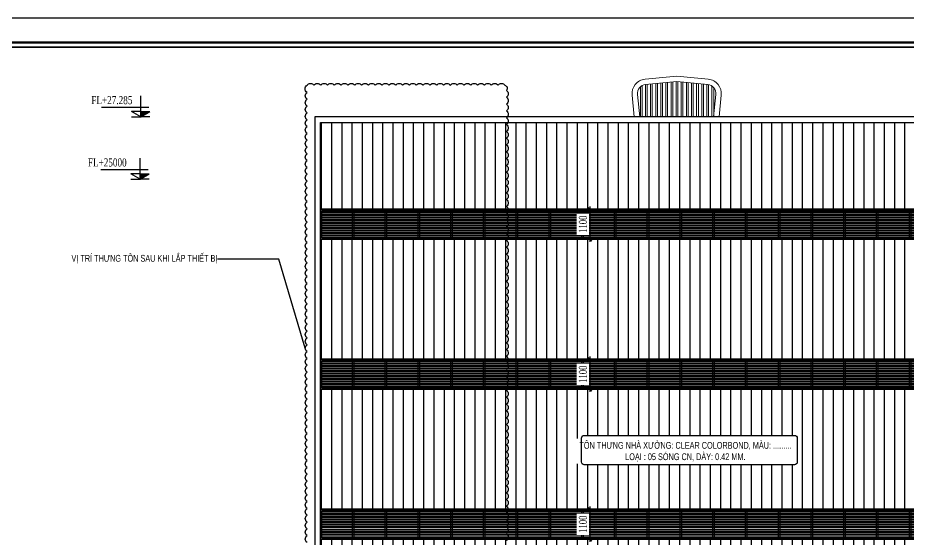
# Model space of a CAD drawing. Header units: inches. Extents: x 315041 to 662841, y -45540 to -35018.
# Drawn here: x 332061.2 to 332387.4, y -35823.4 to -35632.2 of the extents above; entities that cross this region are included whole.
import ezdxf

# ---------------------------------------------------------------- set-up
doc = ezdxf.new("R2010")
doc.units = ezdxf.units.IN
doc.header["$MEASUREMENT"] = 0
for name, color, linetype in [('2', 2, 'Continuous'), ('250', 250, 'Continuous'), ('3', 3, 'Continuous'), ('7', 7, 'Continuous'), ('AZNB-BN-TL-A- X- POWDER SECTION 1 2 3$0$TL-Roof', 60, 'Continuous'), ('BAO KHUNG', 31, 'Continuous'), ('flashing', 6, 'Continuous'), ('ROOFING', 4, 'Continuous')]:
    doc.layers.add(name, color=color, linetype=linetype)
doc.layers.add('AZNB-BN-TL-A- X- POWDER SECTION 1 2 3$0$TL- LOUVER', color=40, linetype='Continuous', lineweight=15)
doc.styles.add('ST1', font='times.ttf', dxfattribs={"width": 0.7})
doc.styles.add('ST1H', font='vnshxh.shx', dxfattribs={"width": 0.7})
doc.styles.add('vntimeh.shx', font='vntimeh.shx', dxfattribs={"width": 0.8, "bigfont": 'bigfont.shx'})
doc.dimstyles.new('100', dxfattribs={"dimtxt": 3, "dimasz": 1.5, "dimexe": 1, "dimexo": 0, "dimgap": 1, "dimtad": 1, "dimdec": 0, "dimlfac": 100, "dimzin": 0, "dimdsep": 46, "dimtxsty": 'ST1', "dimblk": 'OBLIQUE', "dimcen": 1, "dimdle": 1, "dimclrd": 8, "dimclre": 8, "dimclrt": 3, "dimadec": 0, "dimazin": 0, "dimtfac": 1, "dimtdec": 0, "dimtix": 1, "dimtmove": 1, "dimatfit": 3, "dimfxl": 0, "dimtfill": 1, "dimtolj": 1, "dimtzin": 0, "dimlwd": -1, "dimlwe": -1, "dimarcsym": 1})
pattern_1 = [(90, (355246.7234, -24133.3023), (-1.875, 0), []), (90, (355247.3484, -24132.6773), (-1.875, 0), [])]
pattern_2 = [(90, (7587.43, 1639.9074), (-3.75, 7e-16), [])]

# ---------------------------------------------------------------- blocks, each defined once
blk = doc.blocks.new('A$C75D82031')
at = {"layer": '2', "color": 157, "linetype": 'Continuous'}
blk.add_lwpolyline([(0, 420), (594, 420), (594, 0), (0, 0)], close=True, dxfattribs=at)
at = {"layer": '7', "color": 147, "linetype": 'Continuous'}
blk.add_lwpolyline([(12.33, 57.61), (581.67, 57.61), (581.67, 409.19), (12.33, 409.19)], close=True, dxfattribs=at)
at = {"layer": 'BAO KHUNG', "color": 167, "linetype": 'Continuous', "const_width": 0.871}
blk.add_lwpolyline([(10.59, 9.07), (583.41, 9.07), (583.41, 410.93), (10.59, 410.93)], close=True, dxfattribs=at)
blk = doc.blocks.new('LV-1')
at = {"true_color": 0xc0a22a}
h = blk.add_hatch(dxfattribs=at)
h.set_pattern_fill('ANSI32', color=42, scale=2.5, angle=135, style=0)
h.paths.add_polyline_path([(324585.11, -37342.84), (324845.11, -37342.84), (324845.11, -37352.84), (324585.11, -37352.84)])
at = {"color": 42, "true_color": 0xc0a22a}
for points in [[(324584.61, -37342.34), (324845.61, -37342.34), (324845.61, -37353.34), (324584.61, -37353.34)], [(324585.11, -37342.84), (324845.11, -37342.84), (324845.11, -37352.84), (324585.11, -37352.84)], [(324596.85, -37342.84), (324596.85, -37352.84), (324596.35, -37352.84), (324596.35, -37342.84)], [(324608.85, -37342.84), (324608.85, -37352.84), (324608.35, -37352.84), (324608.35, -37342.84)], [(324620.85, -37342.84), (324620.85, -37352.84), (324620.35, -37352.84), (324620.35, -37342.84)], [(324632.85, -37342.84), (324632.85, -37352.84), (324632.35, -37352.84), (324632.35, -37342.84)], [(324644.85, -37342.84), (324644.85, -37352.84), (324644.35, -37352.84), (324644.35, -37342.84)], [(324656.85, -37342.84), (324656.85, -37352.84), (324656.35, -37352.84), (324656.35, -37342.84)], [(324668.85, -37342.84), (324668.85, -37352.84), (324668.35, -37352.84), (324668.35, -37342.84)], [(324680.85, -37342.84), (324680.85, -37352.84), (324680.35, -37352.84), (324680.35, -37342.84)], [(324692.85, -37342.84), (324692.85, -37352.84), (324692.35, -37352.84), (324692.35, -37342.84)], [(324704.85, -37342.84), (324704.85, -37352.84), (324704.35, -37352.84), (324704.35, -37342.84)], [(324716.85, -37342.84), (324716.85, -37352.84), (324716.35, -37352.84), (324716.35, -37342.84)], [(324728.85, -37342.84), (324728.85, -37352.84), (324728.35, -37352.84), (324728.35, -37342.84)], [(324740.85, -37342.84), (324740.85, -37352.84), (324740.35, -37352.84), (324740.35, -37342.84)], [(324752.85, -37342.84), (324752.85, -37352.84), (324752.35, -37352.84), (324752.35, -37342.84)], [(324764.85, -37342.84), (324764.85, -37352.84), (324764.35, -37352.84), (324764.35, -37342.84)], [(324776.85, -37342.84), (324776.85, -37352.84), (324776.35, -37352.84), (324776.35, -37342.84)], [(324788.85, -37342.84), (324788.85, -37352.84), (324788.35, -37352.84), (324788.35, -37342.84)], [(324800.85, -37342.84), (324800.85, -37352.84), (324800.35, -37352.84), (324800.35, -37342.84)], [(324812.85, -37342.84), (324812.85, -37352.84), (324812.35, -37352.84), (324812.35, -37342.84)], [(324824.85, -37342.84), (324824.85, -37352.84), (324824.35, -37352.84), (324824.35, -37342.84)], [(324836.85, -37342.84), (324836.85, -37352.84), (324836.35, -37352.84), (324836.35, -37342.84)]]:
    blk.add_lwpolyline(points, close=True, dxfattribs=at)
blk = doc.blocks.new('MONITOR 1')
at = {"layer": 'AZNB-BN-TL-A- X- POWDER SECTION 1 2 3$0$TL-Roof', "lineweight": 0, "ltscale": 1e-09}
h = blk.add_hatch(dxfattribs=at)
h.set_pattern_fill('ANSI32', color=256, scale=500, angle=45, style=0)
h.set_pattern_definition(pattern_1)
edge = h.paths.add_edge_path()
edge.add_line((324715.11, -37295.5), (324715.11, -37295.5))
edge.add_line((324715.11, -37295.5), (324703.74, -37296.64))
edge.add_ellipse((324704.07, -37299.95), major_axis=(2.36, 2.36), ratio=1, start_angle=50.7106, end_angle=140.7106)
edge.add_line((324700.76, -37300.28), (324701.58, -37308.49))
edge.add_line((324701.58, -37308.49), (324715.11, -37308.49))
edge.add_line((324715.11, -37308.49), (324715.11, -37295.5))
h = blk.add_hatch(dxfattribs=at)
h.set_pattern_fill('ANSI32', color=256, scale=500, angle=45, style=0)
h.set_pattern_definition(pattern_1)
edge = h.paths.add_edge_path()
edge.add_ellipse((324726.14, -37299.95), major_axis=(-2.36, 2.36), ratio=1, start_angle=219.2894, end_angle=309.2894)
edge.add_line((324726.47, -37296.64), (324715.11, -37295.5))
edge.add_line((324715.11, -37295.5), (324715.11, -37308.49))
edge.add_line((324715.11, -37308.49), (324728.64, -37308.49))
edge.add_line((324728.64, -37308.49), (324729.46, -37300.28))
for p, q in [((324715.11, -37295.5), (324703.74, -37296.64)), ((324726.47, -37296.64), (324715.11, -37295.5)), ((324699.57, -37308.49), (324698.77, -37300.48)), ((324700.76, -37300.28), (324701.58, -37308.49)), ((324728.64, -37308.49), (324729.46, -37300.28)), ((324730.65, -37308.49), (324731.45, -37300.48))]:
    blk.add_line(p, q, dxfattribs=at)
for points in [[(324703.54, -37294.65), (324715.11, -37293.49)], [(324726.67, -37294.65), (324715.11, -37293.49)]]:
    blk.add_lwpolyline(points, dxfattribs=at)
for centre, major_axis, start_param, end_param in [((324704.07, -37299.95), (-3.77, 3.77), -0.68573, 0.885067), ((324726.14, -37299.95), (3.77, 3.77), 5.398118, 6.968915), ((324704.07, -37299.95), (2.36, 2.36), 0.885067, 2.455863), ((324726.14, -37299.95), (-2.36, 2.36), 3.827322, 5.398118)]:
    blk.add_ellipse(centre, major_axis=major_axis, ratio=1, start_param=start_param, end_param=end_param, dxfattribs=at)
blk = doc.blocks.new('cos')
at = {"color": 8}
for p, q in [((0, 0), (0, 7.82)), ((-3, 3.49), (14.52, 3.49)), ((0, 1.99), (-3.39, 1.99)), ((0, 0), (-3.39, 1.99)), ((0, 1.99), (3.39, 1.99)), ((0, 0), (3.39, 1.99))]:
    blk.add_line(p, q, dxfattribs=at)
at = {"color": 4}
for p in [(-3.39, 0), (3.39, 0)]:
    blk.add_line(p, (0, 0), dxfattribs=at)
at = {"color": 8}
blk.add_solid([(0, 0), (-3.39, 1.99), (0, 1.99)], dxfattribs=at)
at = {"layer": '3', "color": 3, "style": 'vntimeh.shx', "width": 0.75}
blk.add_attdef('DSD', (1.32, 4.73), '', height=3, dxfattribs=at)
blk = doc.blocks.new('_Oblique')
at = {"color": 0, "linetype": 'ByBlock', "lineweight": -2}
blk.add_line((-0.5, -0.5), (0.5, 0.5), dxfattribs=at)
blk = doc.blocks.new('*D596')
at = {"color": 8, "linetype": 'Continuous', "transparency": 16777216}
for p, q in [((332265.6, -35702.43), (332271.74, -35702.43)), ((332270.74, -35701.43), (332270.74, -35714.43)), ((332265.6, -35713.43), (332271.74, -35713.43))]:
    blk.add_line(p, q, dxfattribs=at)
at = {"color": 8, "transparency": 16777216, "xscale": 1.5, "yscale": 1.5, "zscale": 1.5}
for p, rotation in [((332270.74, -35702.43), 90), ((332270.74, -35713.43), 270)]:
    blk.add_blockref('_Oblique', p, dxfattribs=dict(at, rotation=rotation))
at = {"color": 3, "transparency": 16777216, "insert": (332268.22, -35707.93), "char_height": 3, "attachment_point": 5, "rotation": 90, "style": 'ST1', "bg_fill": 3, "box_fill_scale": 1.25, "bg_fill_color": 256, "bg_fill_true_color": 13158600, "bg_fill_transparency": 4526140}
blk.add_mtext('\\A1;1100', dxfattribs=at)
at = {"layer": 'Defpoints', "color": 0, "transparency": 16777216}
for p in [(332265.6, -35702.43), (332265.6, -35713.43), (332270.74, -35713.43)]:
    blk.add_point(p, dxfattribs=at)
blk = doc.blocks.new('*D597')
at = {"color": 8, "linetype": 'Continuous', "transparency": 16777216}
for p, q in [((332270.74, -35756.43), (332270.74, -35769.43)), ((332265.6, -35757.43), (332271.74, -35757.43)), ((332265.6, -35768.43), (332271.74, -35768.43))]:
    blk.add_line(p, q, dxfattribs=at)
at = {"color": 8, "transparency": 16777216, "xscale": 1.5, "yscale": 1.5, "zscale": 1.5}
for p, rotation in [((332270.74, -35757.43), 90), ((332270.74, -35768.43), 270)]:
    blk.add_blockref('_Oblique', p, dxfattribs=dict(at, rotation=rotation))
at = {"color": 3, "transparency": 16777216, "insert": (332268.22, -35762.93), "char_height": 3, "attachment_point": 5, "rotation": 90, "style": 'ST1', "bg_fill": 3, "box_fill_scale": 1.25, "bg_fill_color": 256, "bg_fill_true_color": 13158600, "bg_fill_transparency": 10387180}
blk.add_mtext('\\A1;1100', dxfattribs=at)
at = {"layer": 'Defpoints', "color": 0, "transparency": 16777216}
for p in [(332265.6, -35757.43), (332265.6, -35768.43), (332270.74, -35768.43)]:
    blk.add_point(p, dxfattribs=at)
blk = doc.blocks.new('*D598')
at = {"color": 8, "linetype": 'Continuous', "transparency": 16777216}
for p, q in [((332270.74, -35811.43), (332270.74, -35824.43)), ((332265.6, -35812.43), (332271.74, -35812.43)), ((332265.6, -35823.43), (332271.74, -35823.43))]:
    blk.add_line(p, q, dxfattribs=at)
at = {"color": 8, "transparency": 16777216, "xscale": 1.5, "yscale": 1.5, "zscale": 1.5}
for p, rotation in [((332270.74, -35812.43), 90), ((332270.74, -35823.43), 270)]:
    blk.add_blockref('_Oblique', p, dxfattribs=dict(at, rotation=rotation))
at = {"color": 3, "transparency": 16777216, "insert": (332268.22, -35817.93), "char_height": 3, "attachment_point": 5, "rotation": 90, "style": 'ST1', "bg_fill": 3, "box_fill_scale": 1.25, "bg_fill_color": 256, "bg_fill_true_color": 13158600, "bg_fill_transparency": 16763852}
blk.add_mtext('\\A1;1100', dxfattribs=at)
at = {"layer": 'Defpoints', "color": 0, "transparency": 16777216}
for p in [(332265.6, -35812.43), (332265.6, -35823.43), (332270.74, -35823.43)]:
    blk.add_point(p, dxfattribs=at)

msp = doc.modelspace()

# ---------------------------------------------------------------- hatches: boundary and pattern name
at = {"layer": 'ROOFING'}
h = msp.add_hatch(dxfattribs=at)
h.set_pattern_fill('ANSI31', color=3, scale=30, angle=45, style=0)
h.set_pattern_definition(pattern_2)
h.paths.add_polyline_path([(332433.0363, -35702.4298), (332433.0363, -35670.5798), (332172.0363, -35670.5798), (332172.0363, -35702.4298)])
h = msp.add_hatch(dxfattribs=at)
h.set_pattern_fill('ANSI31', color=3, scale=30, angle=45, style=0)
h.set_pattern_definition(pattern_2)
h.paths.add_polyline_path([(332433.0363, -35757.4298), (332433.0363, -35713.4298), (332172.0363, -35713.4298), (332172.0363, -35757.4298)])
h = msp.add_hatch(dxfattribs=at)
h.set_pattern_fill('ANSI31', color=3, scale=30, angle=45, style=0)
h.set_pattern_definition(pattern_2)
h.paths.add_polyline_path([(332172.0363, -35768.4298), (332172.0363, -35812.4298), (332433.0363, -35812.4298), (332433.0363, -35768.4298)])
h.paths.add_polyline_path([(332345.7167, -35796.1115, 0.41421356), (332346.7167, -35795.1115), (332346.7167, -35786.3604, 0.41421356), (332345.7167, -35785.3604), (332268.6545, -35785.3604, 0.41421356), (332267.6545, -35786.3604), (332267.6545, -35795.1115, 0.41421356), (332268.6545, -35796.1115)], flags=16)
h = msp.add_hatch(dxfattribs=at)
h.set_pattern_fill('ANSI31', color=3, scale=30, angle=45, style=0)
h.set_pattern_definition(pattern_2)
h.paths.add_polyline_path([(332433.0363, -35867.4298), (332433.0363, -35823.4298), (332172.0363, -35823.4298), (332172.0363, -35867.4298)])

# ---------------------------------------------------------------- linework, layer by layer
at = {"color": 8}
for points in [[(331997.7734, -35643.0427), (332567.1113, -35643.0427), (332567.1113, -35994.6225), (331997.7734, -35994.6225)], [(332172.0363, -35670.5798), (332433.0363, -35670.5798), (332433.0363, -35702.4298), (332172.0363, -35702.4298)], [(332172.0363, -35713.4298), (332433.0363, -35713.4298), (332433.0363, -35757.4298), (332172.0363, -35757.4298)], [(332172.0363, -35768.4298), (332433.0363, -35768.4298), (332433.0363, -35812.4298), (332172.0363, -35812.4298)], [(332172.0363, -35823.4298), (332433.0363, -35823.4298), (332433.0363, -35867.4298), (332172.0363, -35867.4298)]]:
    msp.add_lwpolyline(points, close=True, dxfattribs=at)
at = {"color": 1}
msp.add_lwpolyline([(332167.1203, -35824.6218, -0.52056705), (332167.1203, -35822.1218, -0.52056705), (332167.1203, -35819.6218, -0.52056705), (332167.1203, -35817.1218, -0.52056705), (332167.1203, -35814.6218, -0.52056705), (332167.1203, -35812.1218, -0.52056705), (332167.1203, -35809.6218, -0.52056705), (332167.1203, -35807.1218, -0.52056705), (332167.1203, -35804.6218, -0.52056705), (332167.1203, -35802.1218, -0.52056705), (332167.1203, -35799.6218, -0.52056705), (332167.1203, -35797.1218, -0.52056705), (332167.1203, -35794.6218, -0.52056705), (332167.1203, -35792.1218, -0.52056705), (332167.1203, -35789.6218, -0.52056705), (332167.1203, -35787.1218, -0.52056705), (332167.1203, -35784.6218, -0.52056705), (332167.1203, -35782.1218, -0.52056705), (332167.1203, -35779.6218, -0.52056705), (332167.1203, -35777.1218, -0.52056705), (332167.1203, -35774.6218, -0.52056705), (332167.1203, -35772.1218, -0.52056705), (332167.1203, -35769.6218, -0.52056705), (332167.1203, -35767.1218, -0.52056705), (332167.1203, -35764.6218, -0.52056705), (332167.1203, -35762.1218, -0.52056705), (332167.1203, -35759.6218, -0.52056705), (332167.1203, -35757.1218, -0.52056705), (332167.1203, -35754.6218, -0.52056705), (332167.1203, -35752.1218, -0.52056705), (332167.1203, -35749.6218, -0.52056705), (332167.1203, -35747.1218, -0.52056705), (332167.1203, -35744.6218, -0.52056705), (332167.1203, -35742.1218, -0.52056705), (332167.1203, -35739.6218, -0.52056705), (332167.1203, -35737.1218, -0.52056705), (332167.1203, -35734.6218, -0.52056705), (332167.1203, -35732.1218, -0.52056705), (332167.1203, -35729.6218, -0.52056705), (332167.1203, -35727.1218, -0.52056705), (332167.1203, -35724.6218, -0.52056705), (332167.1203, -35722.1218, -0.52056705), (332167.1203, -35719.6218, -0.52056705), (332167.1203, -35717.1218, -0.52056705), (332167.1203, -35714.6218, -0.52056705), (332167.1203, -35712.1218, -0.52056705), (332167.1203, -35709.6218, -0.52056705), (332167.1203, -35707.1218, -0.52056705), (332167.1203, -35704.6218, -0.52056705), (332167.1203, -35702.1218, -0.52056705), (332167.1203, -35699.6218, -0.52056705), (332167.1203, -35697.1218, -0.52056705), (332167.1203, -35694.6218, -0.52056705), (332167.1203, -35692.1218, -0.52056705), (332167.1203, -35689.6218, -0.52056705), (332167.1203, -35687.1218, -0.52056705), (332167.1203, -35684.6218, -0.52056705), (332167.1203, -35682.1218, -0.52056705), (332167.1203, -35679.6218, -0.52056705), (332167.1203, -35677.1218, -0.52056705), (332167.1203, -35674.6218, -0.52056705), (332167.1203, -35672.1218, -0.52056705), (332167.1203, -35669.6218, -0.52056705), (332167.1203, -35667.1218, -0.52056705), (332167.1203, -35664.6218, -0.52056705), (332167.1203, -35662.1218, -0.52056705), (332167.1203, -35659.6218, -0.52056705), (332167.1203, -35656.9364, -0.52056705), (332169.6203, -35656.9364, -0.52056705), (332172.1203, -35656.9364, -0.52056705), (332174.6203, -35656.9364, -0.52056705), (332177.1203, -35656.9364, -0.52056705), (332179.6203, -35656.9364, -0.52056705), (332182.1203, -35656.9364, -0.52056705), (332184.6203, -35656.9364, -0.52056705), (332187.1203, -35656.9364, -0.52056705), (332189.6203, -35656.9364, -0.52056705), (332192.1203, -35656.9364, -0.52056705), (332194.6203, -35656.9364, -0.52056705), (332197.1203, -35656.9364, -0.52056705), (332199.6203, -35656.9364, -0.52056705), (332202.1203, -35656.9364, -0.52056705), (332204.6203, -35656.9364, -0.52056705), (332207.1203, -35656.9364, -0.52056705), (332209.6203, -35656.9364, -0.52056705), (332212.1203, -35656.9364, -0.52056705), (332214.6203, -35656.9364, -0.52056705), (332217.1203, -35656.9364, -0.52056705), (332219.6203, -35656.9364, -0.52056705), (332222.1203, -35656.9364, -0.52056705), (332224.6203, -35656.9364, -0.52056705), (332227.1203, -35656.9364, -0.52056705), (332229.6203, -35656.9364, -0.52056705), (332232.1203, -35656.9364, -0.52056705), (332234.6203, -35656.9364, -0.52056705), (332237.1203, -35656.9364, -0.52056705), (332239.6203, -35656.9364, -0.52056705), (332240.1853, -35658.8714, -0.52056705), (332240.1853, -35661.3714, -0.52056705), (332240.1853, -35663.8714, -0.52056705), (332240.1853, -35666.3714, -0.52056705), (332240.1853, -35668.8714, -0.52056705), (332240.1853, -35671.3714, -0.52056705), (332240.1853, -35673.8714, -0.52056705), (332240.1853, -35676.3714, -0.52056705), (332240.1853, -35678.8714, -0.52056705), (332240.1853, -35681.3714, -0.52056705), (332240.1853, -35683.8714, -0.52056705), (332240.1853, -35686.3714, -0.52056705), (332240.1853, -35688.8714, -0.52056705), (332240.1853, -35691.3714, -0.52056705), (332240.1853, -35693.8714, -0.52056705), (332240.1853, -35696.3714, -0.52056705), (332240.1853, -35698.8714, -0.52056705), (332240.1853, -35701.3714, -0.52056705), (332240.1853, -35703.8714, -0.52056705), (332240.1853, -35706.3714, -0.52056705), (332240.1853, -35708.8714, -0.52056705), (332240.1853, -35711.3714, -0.52056705), (332240.1853, -35713.8714, -0.52056705), (332240.1853, -35716.3714, -0.52056705), (332240.1853, -35718.8714, -0.52056705), (332240.1853, -35721.3714, -0.52056705), (332240.1853, -35723.8714, -0.52056705), (332240.1853, -35726.3714, -0.52056705), (332240.1853, -35728.8714, -0.52056705), (332240.1853, -35731.3714, -0.52056705), (332240.1853, -35733.8714, -0.52056705), (332240.1853, -35736.3714, -0.52056705), (332240.1853, -35738.8714, -0.52056705), (332240.1853, -35741.3714, -0.52056705), (332240.1853, -35743.8714, -0.52056705), (332240.1853, -35746.3714, -0.52056705), (332240.1853, -35748.8714, -0.52056705), (332240.1853, -35751.3714, -0.52056705), (332240.1853, -35753.8714, -0.52056705), (332240.1853, -35756.3714, -0.52056705), (332240.1853, -35758.8714, -0.52056705), (332240.1853, -35761.3714, -0.52056705), (332240.1853, -35763.8714, -0.52056705), (332240.1853, -35766.3714, -0.52056705), (332240.1853, -35768.8714, -0.52056705), (332240.1853, -35771.3714, -0.52056705), (332240.1853, -35773.8714, -0.52056705), (332240.1853, -35776.3714, -0.52056705), (332240.1853, -35778.8714, -0.52056705), (332240.1853, -35781.3714, -0.52056705), (332240.1853, -35783.8714, -0.52056705), (332240.1853, -35786.3714, -0.52056705), (332240.1853, -35788.8714, -0.52056705), (332240.1853, -35791.3714, -0.52056705), (332240.1853, -35793.8714, -0.52056705), (332240.1853, -35796.3714, -0.52056705), (332240.1853, -35798.8714, -0.52056705), (332240.1853, -35801.3714, -0.52056705), (332240.1853, -35803.8714, -0.52056705), (332240.1853, -35806.3714, -0.52056705), (332240.1853, -35808.8714, -0.52056705), (332240.1853, -35811.3714, -0.52056705), (332240.1853, -35813.8714, -0.52056705), (332240.1853, -35816.3714, -0.52056705), (332240.1853, -35818.8714, -0.52056705), (332240.1853, -35821.3714, -0.52056705), (332240.1853, -35823.8714, -0.52056705)], format="xyb", dxfattribs=at)
at = {"layer": 'AZNB-BN-TL-A- X- POWDER SECTION 1 2 3$0$TL- LOUVER'}
msp.add_line((332172.0363, -35702.4298), (332172.0363, -35713.4298), dxfattribs=at)
at = {"layer": 'flashing'}
msp.add_lwpolyline([(332172.0363, -35907.4307), (332172.0363, -35907.4307), (332172.0363, -35907.4307), (332172.0363, -35670.5798), (332433.0363, -35670.5798), (332433.0363, -35907.4307), (332433.0363, -35907.4307), (332433.0363, -35907.4307), (332435.0363, -35907.4307), (332435.0363, -35668.5798), (332170.0363, -35668.5798), (332170.0363, -35907.4307)], close=True, dxfattribs=at)

# ---------------------------------------------------------------- block references
at = {"color": 1}
msp.add_blockref('A$C75D82031', (331985.4424, -36052.2326), dxfattribs=at)
at = {"color": 8}
for name, p in [('MONITOR 1', (7587.4299, 1639.9074)), ('LV-1', (7587.4299, 1639.9074)), ('LV-1', (7587.4299, 1584.9074)), ('LV-1', (7587.4299, 1529.9074))]:
    msp.add_blockref(name, p, dxfattribs=at)
at = {"layer": '250'}
ref = msp.add_blockref('cos', (332106.1804, -35668.5798), dxfattribs=dict(at, xscale=-0.98876953125, yscale=0.98876953125, zscale=0.98876953125))
ref.add_attrib('DSD', 'FL+27.285', (332088.0852, -35663.9042), dxfattribs={"layer": '3', "color": 3, "height": 2.96631, "style": 'vntimeh.shx', "width": 0.75})
ref = msp.add_blockref('cos', (332105.9857, -35691.4339), dxfattribs=dict(at, xscale=-0.98876953125, yscale=0.98876953125, zscale=0.98876953125))
ref.add_attrib('DSD', 'FL+25000', (332086.8311, -35686.7583), dxfattribs={"layer": '3', "color": 3, "height": 2.96631, "style": 'vntimeh.shx', "width": 0.75})

# ---------------------------------------------------------------- next in the draw order: texts
at = {"layer": '3', "char_height": 2.5, "style": 'ST1H', "bg_fill": 2}
for s, insert, attachment_point in [('\\A1;vÞ trÝ th\xadng t«n sau khi l¾p thiÕt bÞ', (332134.303, -35720.6967), 6), ('\\A1;t«n TH¦NG nhµ x\xadëng: CLEAR COLORBOND, mµu: .........\\PLo¹i : 05 SãNG CN, dµy: 0.42 mm.', (332305.7153, -35791.3715), 5)]:
    msp.add_mtext(s, dxfattribs=dict(at, insert=insert, attachment_point=attachment_point))

# ---------------------------------------------------------------- next in the draw order: dimensions: what is measured, and where the dimension line sits
at = {"color": 8}
for base, p1, p2, picture, middle in [((332270.7427, -35713.4298), (332265.6047, -35702.4298), (332265.6047, -35713.4298), '*D596', (332268.2167, -35707.9298)), ((332270.7427, -35768.4298), (332265.6047, -35757.4298), (332265.6047, -35768.4298), '*D597', (332268.2167, -35762.9298)), ((332270.7427, -35823.4298), (332265.6047, -35812.4298), (332265.6047, -35823.4298), '*D598', (332268.2167, -35817.9298))]:
    dim = msp.add_linear_dim(base=base, p1=p1, p2=p2, angle=90, dimstyle='100', dxfattribs=at)
    dim.commit()
    dim.dimension.update_dxf_attribs({"geometry": picture, "text_midpoint": middle})

# ---------------------------------------------------------------- next in the draw order: linework, layer by layer
at = {"color": 1, "true_color": 0xfa051e}
msp.add_lwpolyline([(332268.6545, -35785.3604), (332345.7167, -35785.3604, -0.41421356), (332346.7167, -35786.3604), (332346.7167, -35795.1115, -0.41421356), (332345.7167, -35796.1115), (332268.6545, -35796.1115, -0.41421356), (332267.6545, -35795.1115), (332267.6545, -35786.3604, -0.41421356)], format="xyb", close=True, dxfattribs=at)

# ---------------------------------------------------------------- next in the draw order: leaders
at = {"color": 8}
msp.add_leader([(332166.4705, -35753.4261), (332156.7336, -35720.6967), (332134.303, -35720.6967)], dimstyle='100', override={"dimgap": 1, "dimtad": 0}, dxfattribs=at)

doc.saveas('drawing.dxf')
